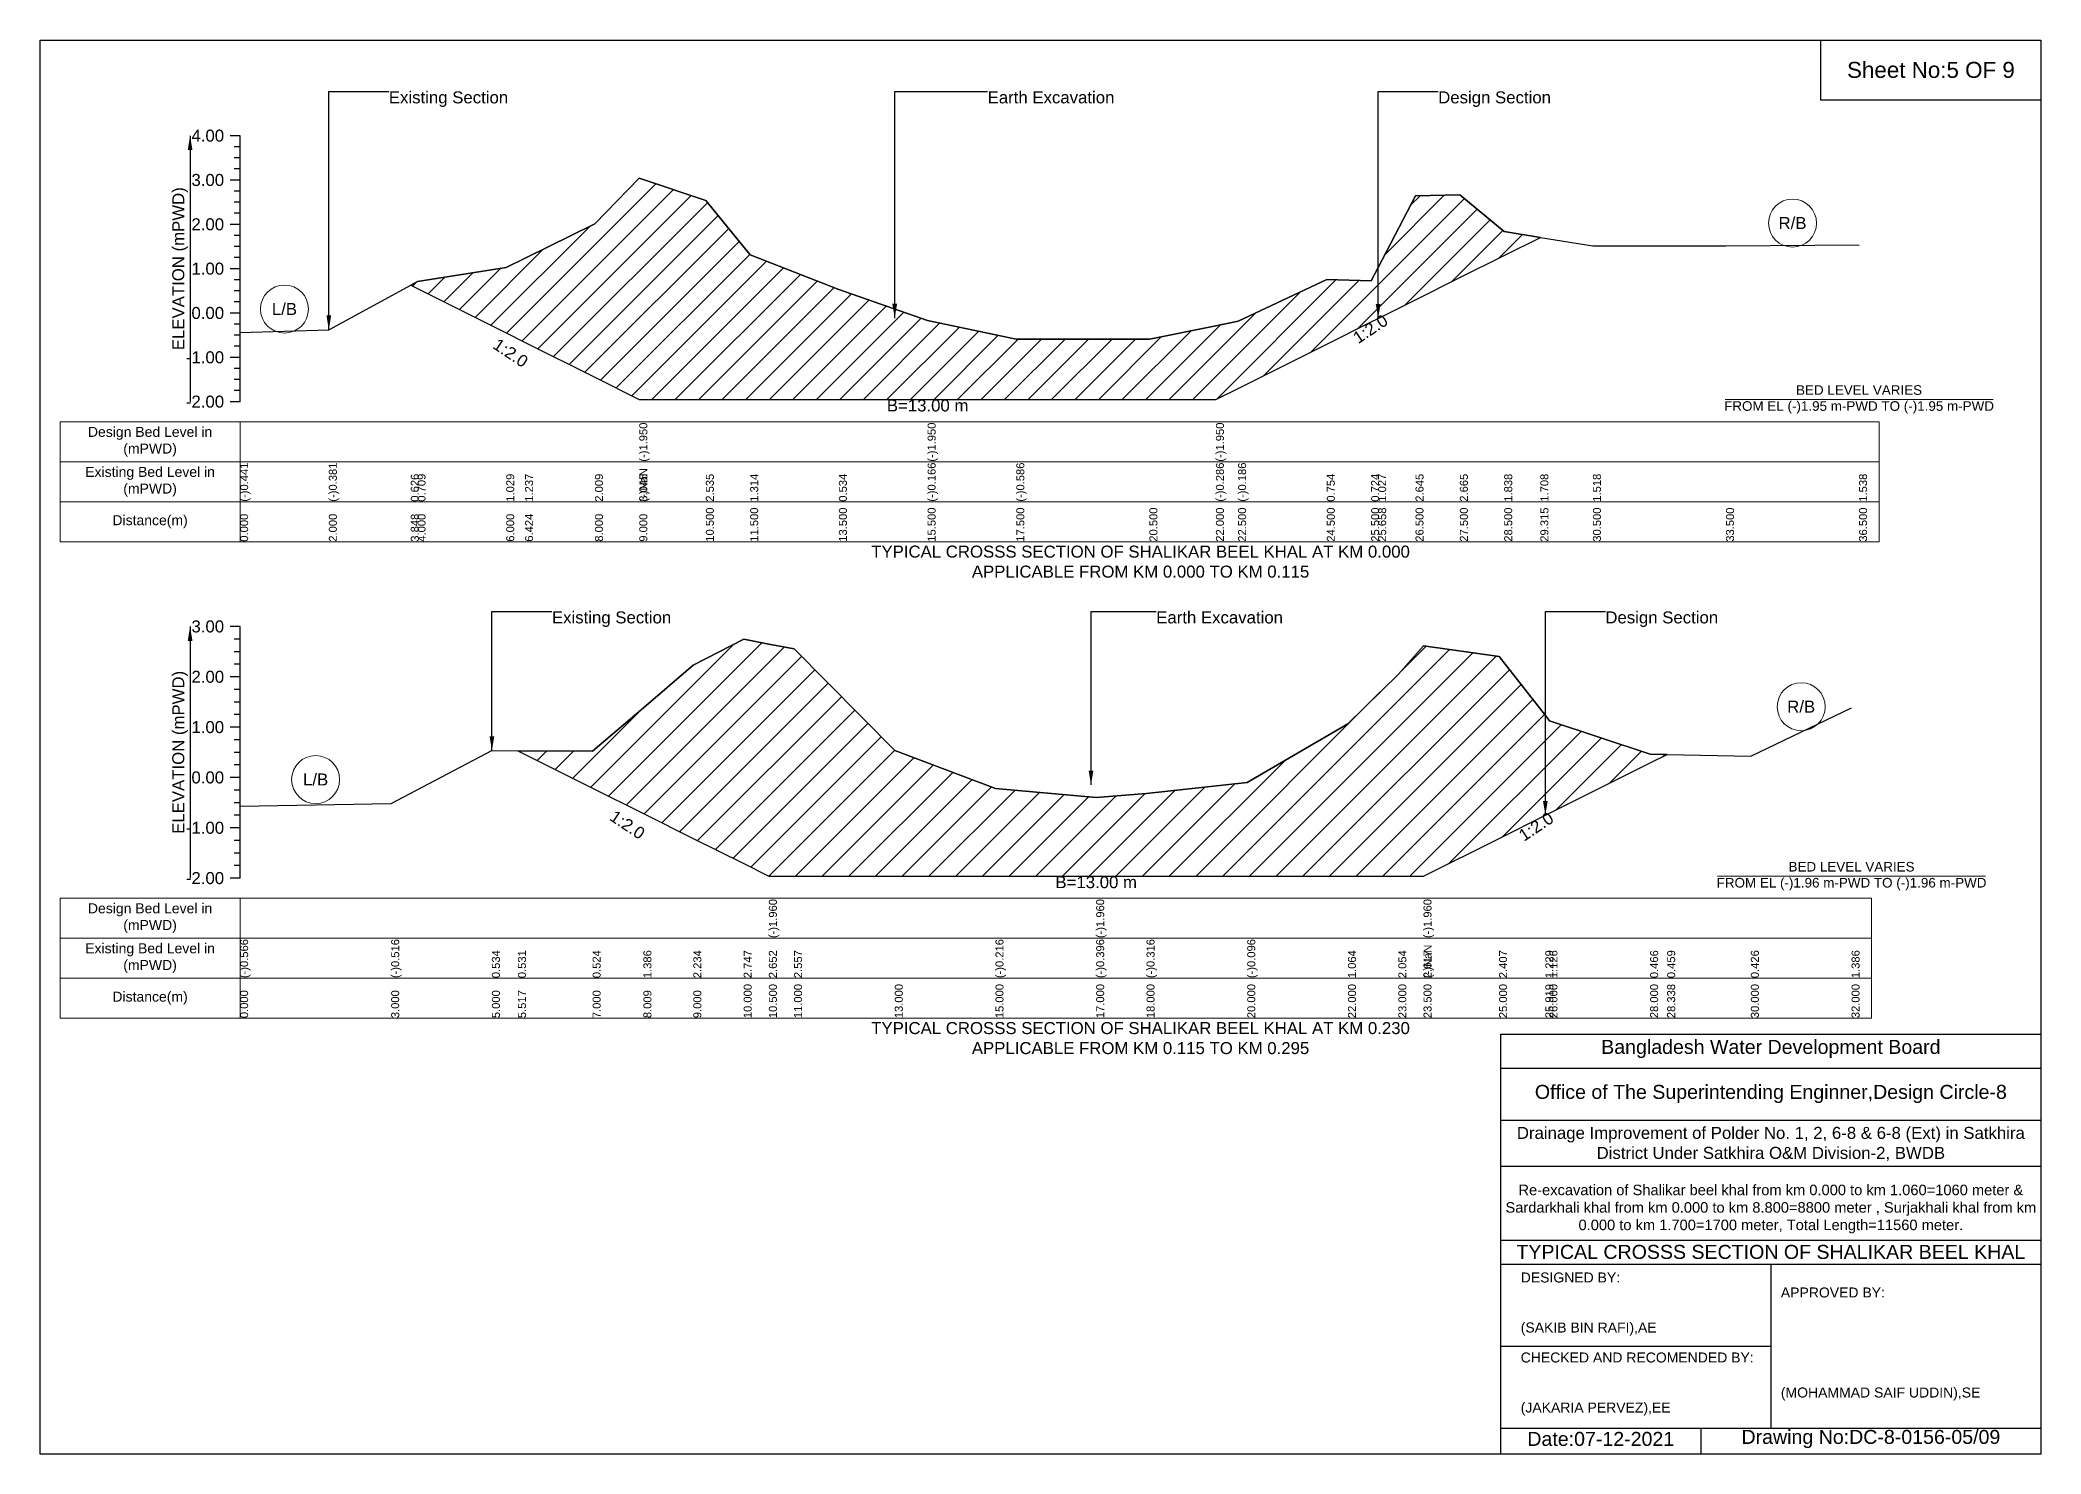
# Model space of a CAD drawing. Header units: inches. Extents: x 93000 to 506000, y -4242 to 0.
# Drawn here: x 370000 to 376000, y -4242 to 0 of the extents above; entities that cross this region are included whole.
import ezdxf

# ---------------------------------------------------------------- set-up
doc = ezdxf.new("R2010")
doc.units = ezdxf.units.IN
doc.header["$LTSCALE"] = 7
doc.header["$MEASUREMENT"] = 0
for name, color, linetype, lineweight in [('Cross section Data Border', 7, 'Continuous', 9), ('Cross Section Labels', 7, 'Continuous', 9), ('Existing_Bed_Level for Xsection', 7, 'Continuous', 25)]:
    doc.layers.add(name, color=color, linetype=linetype, lineweight=lineweight)
doc.styles.get("Standard").update_dxf_attribs({"font": 'arial.ttf'})
doc.dimstyles.get("Standard").update_dxf_attribs({"dimtxt": 0.18, "dimasz": 0.18, "dimexe": 0.18, "dimexo": 0.0625, "dimgap": 0.09, "dimtad": 0, "dimtih": 1, "dimtoh": 1, "dimdec": 4, "dimzin": 0, "dimdsep": 46, "dimtxsty": 'Standard', "dimcen": 0.09, "dimadec": 0, "dimazin": 0, "dimtfac": 1, "dimtdec": 4, "dimtofl": 0, "dimtmove": 0, "dimatfit": 3, "dimfxl": 1, "dimtolj": 1, "dimtzin": 0, "dimarcsym": 0})

msp = doc.modelspace()

# ---------------------------------------------------------------- hatches: boundary and pattern name
at = {"layer": 'Existing_Bed_Level for Xsection'}
h = msp.add_hatch(dxfattribs=at)
h.set_pattern_fill('ANSI31', color=256, scale=399, style=0)
h.paths.add_polyline_path([(371111.8, -735.8), (371132, -745.9), (371398, -878.9), (371454.4, -907.1), (371664, -1011.9), (371797, -1078.4), (371996.5, -1078.4), (372129.5, -1078.4), (372395.5, -1078.4), (372661.5, -1078.4), (372927.5, -1078.4), (373326.5, -1078.4), (373526, -1078.4), (373592.5, -1045.2), (373858.5, -912.2), (373991.5, -845.7), (374012.5, -835.2), (374124.5, -779.2), (374257.5, -712.7), (374390.5, -646.2), (374498.9, -592), (374390.5, -574.6), (374257.5, -464.6), (374124.5, -467.3), (374012.5, -682.5), (373991.5, -722.8), (373858.5, -718.8), (373592.5, -843.8), (373526, -857.1), (373326.5, -897), (372927.5, -897), (372661.5, -841.1), (372395.5, -748), (372129.5, -644.3), (371996.5, -481.9), (371797, -414.1), (371664, -551.9), (371454.4, -654.6), (371398, -682.2), (371132, -724.8)])
h = msp.add_hatch(dxfattribs=at)
h.set_pattern_fill('ANSI31', color=256, scale=453, style=0)
h.paths.add_polyline_path([(371433.1, -2132.3), (371657, -2244.2), (371809.3, -2320.4), (371959, -2395.2), (372110, -2470.7), (372185.5, -2508.5), (372261, -2508.5), (372563, -2508.5), (372865, -2508.5), (373167, -2508.5), (373318, -2508.5), (373620, -2508.5), (373922, -2508.5), (374073, -2508.5), (374148.5, -2508.5), (374375, -2395.2), (374513.8, -2325.8), (374526, -2319.7), (374828, -2168.7), (374879.1, -2143.2), (374828, -2142.2), (374526, -2042.5), (374513.8, -2026.9), (374375, -1849.1), (374148.5, -1817.4), (374073, -1902.4), (373922, -2051.9), (373620, -2227), (373318, -2260.2), (373167, -2272.3), (372865, -2245.2), (372563, -2131.9), (372261, -1826.4), (372185.5, -1812.1), (372110, -1797.7), (371959, -1875.2), (371809.3, -2003.2), (371657, -2133.4)])

# ---------------------------------------------------------------- linework, layer by layer
for points in [[(370000, 0), (376000, 0), (376000, -4242), (370000, -4242)], [(375340, 0), (376000, 0), (376000, -180), (375340, -180)]]:
    msp.add_lwpolyline(points, close=True)
for points in [[(374380, -4242), (374380, -2982), (376000, -2982)], [(374380, -3084), (376000, -3084)], [(374380, -3240), (376000, -3240)], [(374380, -3378), (376000, -3378)], [(374380, -3600), (376000, -3600)], [(374380, -3672), (376000, -3672)], [(375190, -3672), (375190, -4164)], [(374380, -3918), (375190, -3918)], [(374380, -4164), (376000, -4164)], [(374980, -4164), (374980, -4242)]]:
    msp.add_lwpolyline(points)
at = {"layer": 'Cross section Data Border'}
for points in [[(370060, -1145.1), (375514.5, -1145.1), (375514.5, -1505.1), (370060, -1505.1)], [(370060, -2574.5), (375492, -2574.5), (375492, -2934.5), (370060, -2934.5)]]:
    msp.add_lwpolyline(points, close=True, dxfattribs=at)
for points in [[(370600, -1145.1), (370600, -1505.1)], [(370060, -1265.1), (375514.5, -1265.1)], [(370060, -1385.1), (375514.5, -1385.1)], [(370600, -2574.5), (370600, -2934.5)], [(370060, -2694.5), (375492, -2694.5)], [(370060, -2814.5), (375492, -2814.5)]]:
    msp.add_lwpolyline(points, dxfattribs=at)
at = {"layer": 'Cross Section Labels'}
for points in [[(375052.6, -1078.4), (375856.4, -1078.4)], [(375030.1, -2508.5), (375833.9, -2508.5)]]:
    msp.add_lwpolyline(points, dxfattribs=at)
for centre in [(375255, -549.3), (370733, -807.2), (375281, -2000.2), (370826.5, -2218.7)]:
    msp.add_circle(centre, 72, dxfattribs=at)
at = {"layer": 'Existing_Bed_Level for Xsection'}
for points in [[(370600, -287.1), (370570, -287.1)], [(370600, -1085.1), (370600, -952.1), (370600, -819.1), (370600, -686.1), (370600, -553.1), (370600, -420.1), (370600, -287.1)], [(370600, -320.3), (370582, -320.3)], [(370600, -353.6), (370582, -353.6)], [(370600, -386.8), (370582, -386.8)], [(370600, -877.7), (370866, -869.7), (371111.8, -735.8), (371132, -724.8), (371398, -682.2), (371454.4, -654.6), (371664, -551.9), (371797, -414.1), (371797, -414.1), (371996.5, -481.9), (372129.5, -644.3), (372395.5, -748), (372661.5, -841.1), (372661.5, -841.1), (372927.5, -897), (373326.5, -897), (373526, -857.1), (373526, -857.1), (373592.5, -843.8), (373858.5, -718.8), (373991.5, -722.8), (374012.5, -682.5), (374124.5, -467.3), (374257.5, -464.6), (374390.5, -574.6), (374498.9, -592), (374656.5, -617.2), (375055.5, -617.2), (375454.5, -614.5)], [(370600, -420.1), (370570, -420.1)], [(370600, -453.3), (370582, -453.3)], [(370600, -486.6), (370582, -486.6)], [(370600, -519.8), (370582, -519.8)], [(370600, -553.1), (370570, -553.1)], [(370600, -586.3), (370582, -586.3)], [(370600, -619.6), (370582, -619.6)], [(370600, -652.8), (370582, -652.8)], [(370600, -686.1), (370570, -686.1)], [(370600, -719.3), (370582, -719.3)], [(370600, -752.6), (370582, -752.6)], [(370600, -819.1), (370570, -819.1)], [(370600, -785.8), (370582, -785.8)], [(370600, -852.3), (370582, -852.3)], [(370600, -885.6), (370582, -885.6)], [(370600, -952.1), (370570, -952.1)], [(370600, -918.8), (370582, -918.8)], [(370600, -985.3), (370582, -985.3)], [(370600, -1018.6), (370582, -1018.6)], [(370600, -1051.8), (370582, -1051.8)], [(370600, -1085.1), (370570, -1085.1)], [(370600, -1759.5), (370570, -1759.5)], [(370600, -1797.3), (370582, -1797.3)], [(370600, -2514.5), (370600, -2363.5), (370600, -2212.5), (370600, -2061.5), (370600, -1910.5), (370600, -1759.5)], [(370600, -2298), (371053, -2290.4), (371355, -2131.9), (371433.1, -2132.3), (371657, -2133.4), (371809.3, -2003.2), (371959, -1875.2), (372110, -1797.7), (372185.5, -1812.1), (372185.5, -1812.1), (372261, -1826.4), (372563, -2131.9), (372865, -2245.2), (373167, -2272.3), (373167, -2272.3), (373318, -2260.2), (373620, -2227), (373922, -2051.9), (374073, -1902.4), (374148.5, -1817.4), (374148.5, -1817.4), (374375, -1849.1), (374513.8, -2026.9), (374526, -2042.5), (374828, -2142.2), (374879.1, -2143.2), (375130, -2148.2), (375432, -2003.2)], [(370600, -1835), (370582, -1835)], [(370600, -1910.5), (370570, -1910.5)], [(370600, -1872.8), (370582, -1872.8)], [(370600, -1948.3), (370582, -1948.3)], [(370600, -1986), (370582, -1986)], [(370600, -2023.8), (370582, -2023.8)], [(370600, -2061.5), (370570, -2061.5)], [(370600, -2099.3), (370582, -2099.3)], [(370600, -2137), (370582, -2137)], [(370600, -2212.5), (370570, -2212.5)], [(370600, -2174.8), (370582, -2174.8)], [(370600, -2250.3), (370582, -2250.3)], [(370600, -2288), (370582, -2288)], [(370600, -2325.8), (370582, -2325.8)], [(370600, -2363.5), (370570, -2363.5)], [(370600, -2401.3), (370582, -2401.3)], [(370600, -2439), (370582, -2439)], [(370600, -2514.5), (370570, -2514.5)], [(370600, -2476.8), (370582, -2476.8)]]:
    msp.add_lwpolyline(points, dxfattribs=at)
for points in [[(371111.8, -735.8), (371132, -745.9), (371398, -878.9), (371454.4, -907.1), (371664, -1011.9), (371797, -1078.4), (371797, -1078.4), (371996.5, -1078.4), (372129.5, -1078.4), (372395.5, -1078.4), (372661.5, -1078.4), (372661.5, -1078.4), (372927.5, -1078.4), (373326.5, -1078.4), (373526, -1078.4), (373526, -1078.4), (373592.5, -1045.2), (373858.5, -912.2), (373991.5, -845.7), (374012.5, -835.2), (374124.5, -779.2), (374257.5, -712.7), (374390.5, -646.2), (374498.9, -592), (374498.9, -592), (374498.9, -592), (374390.5, -574.6), (374257.5, -464.6), (374124.5, -467.3), (374012.5, -682.5), (373991.5, -722.8), (373858.5, -718.8), (373592.5, -843.8), (373526, -857.1), (373526, -857.1), (373326.5, -897), (372927.5, -897), (372661.5, -841.1), (372661.5, -841.1), (372395.5, -748), (372129.5, -644.3), (371996.5, -481.9), (371797, -414.1), (371797, -414.1), (371664, -551.9), (371454.4, -654.6), (371398, -682.2), (371132, -724.8)], [(371433.1, -2132.3), (371433.1, -2132.3), (371657, -2244.2), (371809.3, -2320.4), (371959, -2395.2), (372110, -2470.7), (372185.5, -2508.5), (372185.5, -2508.5), (372261, -2508.5), (372563, -2508.5), (372865, -2508.5), (373167, -2508.5), (373167, -2508.5), (373318, -2508.5), (373620, -2508.5), (373922, -2508.5), (374073, -2508.5), (374148.5, -2508.5), (374148.5, -2508.5), (374375, -2395.2), (374513.8, -2325.8), (374526, -2319.7), (374828, -2168.7), (374879.1, -2143.2), (374828, -2142.2), (374526, -2042.5), (374513.8, -2026.9), (374375, -1849.1), (374148.5, -1817.4), (374148.5, -1817.4), (374073, -1902.4), (373922, -2051.9), (373620, -2227), (373318, -2260.2), (373167, -2272.3), (373167, -2272.3), (372865, -2245.2), (372563, -2131.9), (372261, -1826.4), (372185.5, -1812.1), (372185.5, -1812.1), (372110, -1797.7), (371959, -1875.2), (371809.3, -2003.2), (371657, -2133.4), (371433.1, -2132.3)]]:
    msp.add_lwpolyline(points, close=True, dxfattribs=at)

# ---------------------------------------------------------------- texts
at = {"attachment_point": 5}
for s, insert, char_height in [('Sheet No:5 OF 9', (375670, -90), 48), ('Bangladesh Water Development Board', (375190, -3027), 42), ('Office of The Superintending Enginner,Design Circle-8', (375190, -3162), 42)]:
    msp.add_mtext(s, dxfattribs=dict(at, insert=insert, char_height=char_height))
for s, insert, char_height, width, attachment_point in [('Drainage Improvement of Polder No. 1, 2, 6-8 & 6-8 (Ext) in Satkhira District Under Satkhira O&M Division-2, BWDB', (375190, -3312), 36, 1680, 5), ('Re-excavation of Shalikar beel khal from km 0.000 to km 1.060=1060 meter & Sardarkhali khal from km 0.000 to km 8.800=8800 meter , Surjakhali khal from km 0.000 to km 1.700=1700 meter, Total Length=11560 meter.', (375190, -3507), 31.4683, 1620, 5), ('TYPICAL CROSSS SECTION OF SHALIKAR BEEL KHAL', (375190, -3636), 42, 1680, 5), ('DESIGNED BY:^J^J^J(SAKIB BIN RAFI),AE', (374440, -3792), 30, 840, 4), ('APPROVED BY:^J^J^J^J^J^J(MOHAMMAD SAIF UDDIN),SE', (375220, -3912), 30, 840, 4), ('CHECKED AND RECOMENDED BY:^J^J^J(JAKARIA PERVEZ),EE', (374440, -4032), 30, 840, 4), ('Date:07-12-2021', (374680, -4197), 42, 840, 5), ('Drawing No:DC-8-0156-05/09', (375490, -4197), 42, 1320, 5)]:
    msp.add_mtext(s, dxfattribs=dict(insert=insert, char_height=char_height, width=width, attachment_point=attachment_point))
at = {"layer": 'Cross section Data Border', "char_height": 30, "width": 480, "attachment_point": 5}
for s, insert in [('Design Bed Level in (mPWD)', (370330, -1205.1)), ('Existing Bed Level in (mPWD)', (370330, -1325.1)), ('Distance(m)', (370330, -1445.1)), ('Design Bed Level in (mPWD)', (370330, -2634.5)), ('Existing Bed Level in (mPWD)', (370330, -2754.5)), ('Distance(m)', (370330, -2874.5))]:
    msp.add_mtext(s, dxfattribs=dict(at, insert=insert))
at = {"layer": 'Cross Section Labels'}
for s, insert, char_height, attachment_point in [('Existing Section', (371046, -154.1), 36, 1), ('Earth Excavation', (372841.5, -154.1), 36, 1), ('Design Section', (374192.5, -154.1), 36, 1), ('R/B', (375255, -549.3), 36, 5), ('L/B', (370733, -807.2), 36, 5), ('B=13.00 m', (372661.5, -1078.4), 36, 2), ('BED LEVEL VARIES ^JFROM EL (-)1.95 m-PWD TO (-)1.95 m-PWD', (375454.5, -1078.4), 28.8, 5), ('TYPICAL CROSSS SECTION OF SHALIKAR BEEL KHAL AT KM 0.000^JAPPLICABLE FROM KM 0.000 TO KM 0.115', (373300, -1565.1), 36, 5), ('Existing Section', (371535, -1714.2), 36, 1), ('Earth Excavation', (373347, -1714.2), 36, 1), ('Design Section', (374693.8, -1714.2), 36, 1), ('R/B', (375281, -2000.2), 36, 5), ('L/B', (370826.5, -2218.7), 36, 5), ('B=13.00 m', (373167, -2508.5), 36, 2), ('BED LEVEL VARIES ^JFROM EL (-)1.96 m-PWD TO (-)1.96 m-PWD', (375432, -2508.5), 28.8, 5), ('TYPICAL CROSSS SECTION OF SHALIKAR BEEL KHAL AT KM 0.230^JAPPLICABLE FROM KM 0.115 TO KM 0.295', (373300, -2994.5), 36, 5)]:
    msp.add_mtext(s, dxfattribs=dict(at, insert=insert, char_height=char_height, attachment_point=attachment_point))
at = {"layer": 'Cross Section Labels', "char_height": 36, "attachment_point": 2}
for insert, rotation in [((373979.2, -851.8), 33.69007), ((371421.1, -923.7), 326.30993), ((371771.5, -2339.3), 326.30993), ((374476.1, -2344.7), 33.69007)]:
    msp.add_mtext('1:2.0', dxfattribs=dict(at, insert=insert, rotation=rotation))
at = {"layer": 'Existing_Bed_Level for Xsection', "char_height": 36, "attachment_point": 6}
for s, insert in [('4.00', (370552, -287.1)), ('3.00', (370552, -420.1)), ('2.00', (370552, -553.1)), ('1.00', (370552, -686.1)), ('0.00', (370552, -819.1)), ('-1.00', (370552, -952.1)), ('-2.00', (370552, -1085.1)), ('3.00', (370552, -1759.5)), ('2.00', (370552, -1910.5)), ('1.00', (370552, -2061.5)), ('0.00', (370552, -2212.5)), ('-1.00', (370552, -2363.5)), ('-2.00', (370552, -2514.5))]:
    msp.add_mtext(s, dxfattribs=dict(at, insert=insert))
at = {"layer": 'Existing_Bed_Level for Xsection', "rotation": 90}
for s, insert, char_height, attachment_point in [('ELEVATION (mPWD)', (370420, -686.1), 36, 5), ('(-)1.950', (371797, -1265.1), 24, 1), ('(-)1.950', (372661.5, -1265.1), 24, 1), ('(-)1.950', (373526, -1265.1), 24, 1), ('(-)0.441', (370600, -1385.1), 24, 1), ('(-)0.381', (370866, -1385.1), 24, 1), ('0.626', (371111.8, -1385.1), 24, 1), ('0.709', (371132, -1385.1), 24, 1), ('1.029', (371398, -1385.1), 24, 1), ('1.237', (371454.4, -1385.1), 24, 1), ('2.009', (371664, -1385.1), 24, 1), ('(-)NaN', (371797, -1385.1), 24, 1), ('(-)NaN', (371797, -1385.1), 24, 1), ('3.045', (371797, -1385.1), 24, 1), ('3.045', (371797, -1385.1), 24, 1), ('2.535', (371996.5, -1385.1), 24, 1), ('1.314', (372129.5, -1385.1), 24, 1), ('0.534', (372395.5, -1385.1), 24, 1), ('(-)0.166', (372661.5, -1385.1), 24, 1), ('(-)0.166', (372661.5, -1385.1), 24, 1), ('(-)0.166', (372661.5, -1385.1), 24, 1), ('(-)0.586', (372927.5, -1385.1), 24, 1), ('(-)0.586', (372927.5, -1385.1), 24, 1), ('(-)0.286', (373526, -1385.1), 24, 1), ('(-)0.286', (373526, -1385.1), 24, 1), ('(-)0.186', (373592.5, -1385.1), 24, 1), ('0.754', (373858.5, -1385.1), 24, 1), ('0.724', (373991.5, -1385.1), 24, 1), ('1.027', (374012.5, -1385.1), 24, 1), ('2.645', (374124.5, -1385.1), 24, 1), ('2.665', (374257.5, -1385.1), 24, 1), ('1.838', (374390.5, -1385.1), 24, 1), ('1.708', (374498.9, -1385.1), 24, 1), ('1.518', (374656.5, -1385.1), 24, 1), ('1.518', (374656.5, -1385.1), 24, 1), ('1.538', (375454.5, -1385.1), 24, 1), ('0.000', (370600, -1505.1), 24, 1), ('2.000', (370866, -1505.1), 24, 1), ('3.848', (371111.8, -1505.1), 24, 1), ('4.000', (371132, -1505.1), 24, 1), ('6.000', (371398, -1505.1), 24, 1), ('6.424', (371454.4, -1505.1), 24, 1), ('8.000', (371664, -1505.1), 24, 1), ('9.000', (371797, -1505.1), 24, 1), ('9.000', (371797, -1505.1), 24, 1), ('9.000', (371797, -1505.1), 24, 1), ('10.500', (371996.5, -1505.1), 24, 1), ('11.500', (372129.5, -1505.1), 24, 1), ('13.500', (372395.5, -1505.1), 24, 1), ('15.500', (372661.5, -1505.1), 24, 1), ('15.500', (372661.5, -1505.1), 24, 1), ('15.500', (372661.5, -1505.1), 24, 1), ('17.500', (372927.5, -1505.1), 24, 1), ('20.500', (373326.5, -1505.1), 24, 1), ('22.000', (373526, -1505.1), 24, 1), ('22.000', (373526, -1505.1), 24, 1), ('22.000', (373526, -1505.1), 24, 1), ('22.500', (373592.5, -1505.1), 24, 1), ('24.500', (373858.5, -1505.1), 24, 1), ('25.500', (373991.5, -1505.1), 24, 1), ('25.658', (374012.5, -1505.1), 24, 1), ('26.500', (374124.5, -1505.1), 24, 1), ('27.500', (374257.5, -1505.1), 24, 1), ('28.500', (374390.5, -1505.1), 24, 1), ('29.315', (374498.9, -1505.1), 24, 1), ('30.500', (374656.5, -1505.1), 24, 1), ('33.500', (375055.5, -1505.1), 24, 1), ('36.500', (375454.5, -1505.1), 24, 1), ('ELEVATION (mPWD)', (370420, -2137), 36, 5), ('(-)1.960', (372185.5, -2694.5), 24, 1), ('(-)1.960', (373167, -2694.5), 24, 1), ('(-)1.960', (374148.5, -2694.5), 24, 1), ('(-)0.566', (370600, -2814.5), 24, 1), ('(-)0.516', (371053, -2814.5), 24, 1), ('(-)0.216', (372865, -2814.5), 24, 1), ('(-)0.396', (373167, -2814.5), 24, 1), ('(-)0.396', (373167, -2814.5), 24, 1), ('(-)0.396', (373167, -2814.5), 24, 1), ('(-)0.316', (373318, -2814.5), 24, 1), ('(-)0.096', (373620, -2814.5), 24, 1), ('0.534', (371355, -2814.5), 24, 1), ('0.534', (371355, -2814.5), 24, 1), ('0.531', (371433.1, -2814.5), 24, 1), ('0.524', (371657, -2814.5), 24, 1), ('1.386', (371809.3, -2814.5), 24, 1), ('2.234', (371959, -2814.5), 24, 1), ('2.747', (372110, -2814.5), 24, 1), ('2.652', (372185.5, -2814.5), 24, 1), ('2.652', (372185.5, -2814.5), 24, 1), ('2.652', (372185.5, -2814.5), 24, 1), ('2.557', (372261, -2814.5), 24, 1), ('1.064', (373922, -2814.5), 24, 1), ('2.054', (374073, -2814.5), 24, 1), ('(-)NaN', (374148.5, -2814.5), 24, 1), ('2.617', (374148.5, -2814.5), 24, 1), ('2.617', (374148.5, -2814.5), 24, 1), ('2.407', (374375, -2814.5), 24, 1), ('1.229', (374513.8, -2814.5), 24, 1), ('1.126', (374526, -2814.5), 24, 1), ('0.466', (374828, -2814.5), 24, 1), ('0.459', (374879.1, -2814.5), 24, 1), ('0.426', (375130, -2814.5), 24, 1), ('1.386', (375432, -2814.5), 24, 1), ('0.000', (370600, -2934.5), 24, 1), ('3.000', (371053, -2934.5), 24, 1), ('5.000', (371355, -2934.5), 24, 1), ('5.517', (371433.1, -2934.5), 24, 1), ('7.000', (371657, -2934.5), 24, 1), ('8.009', (371809.3, -2934.5), 24, 1), ('9.000', (371959, -2934.5), 24, 1), ('10.000', (372110, -2934.5), 24, 1), ('10.500', (372185.5, -2934.5), 24, 1), ('10.500', (372185.5, -2934.5), 24, 1), ('10.500', (372185.5, -2934.5), 24, 1), ('11.000', (372261, -2934.5), 24, 1), ('13.000', (372563, -2934.5), 24, 1), ('15.000', (372865, -2934.5), 24, 1), ('17.000', (373167, -2934.5), 24, 1), ('17.000', (373167, -2934.5), 24, 1), ('17.000', (373167, -2934.5), 24, 1), ('18.000', (373318, -2934.5), 24, 1), ('20.000', (373620, -2934.5), 24, 1), ('22.000', (373922, -2934.5), 24, 1), ('23.000', (374073, -2934.5), 24, 1), ('23.500', (374148.5, -2934.5), 24, 1), ('23.500', (374148.5, -2934.5), 24, 1), ('23.500', (374148.5, -2934.5), 24, 1), ('25.000', (374375, -2934.5), 24, 1), ('25.919', (374513.8, -2934.5), 24, 1), ('26.000', (374526, -2934.5), 24, 1), ('28.000', (374828, -2934.5), 24, 1), ('28.338', (374879.1, -2934.5), 24, 1), ('30.000', (375130, -2934.5), 24, 1), ('32.000', (375432, -2934.5), 24, 1)]:
    msp.add_mtext(s, dxfattribs=dict(at, insert=insert, char_height=char_height, attachment_point=attachment_point))

# ---------------------------------------------------------------- leaders
at = {"layer": 'Cross Section Labels', "annotation_type": 0, "has_hookline": 1, "hookline_direction": 0}
for points, text_width in [([(370866, -869.7), (370866, -154.1), (371045.9, -154.1)], 350.4), ([(372562.9, -834.6), (372562.9, -154.1), (372841.4, -154.1)], 372.7), ([(374012.5, -835.2), (374012.5, -154.1), (374192.4, -154.1)], 330.9), ([(371355, -2131.9), (371355, -1714.2), (371534.9, -1714.2)], 350.4), ([(373151.5, -2234.9), (373151.5, -1714.2), (373346.9, -1714.2)], 372.7), ([(374513.8, -2325.8), (374513.8, -1714.2), (374693.7, -1714.2)], 330.9)]:
    msp.add_leader(points, dimstyle='Standard', override={"dimasz": 43.2}, dxfattribs=dict(at, text_width=text_width))
at = {"layer": 'Existing_Bed_Level for Xsection'}
for points in [[(370450, -287.1), (370450, -1085.1)], [(370450, -1759.5), (370450, -2514.5)]]:
    msp.add_leader(points, dimstyle='Standard', override={"dimasz": 43.2}, dxfattribs=at)

doc.saveas('drawing.dxf')
